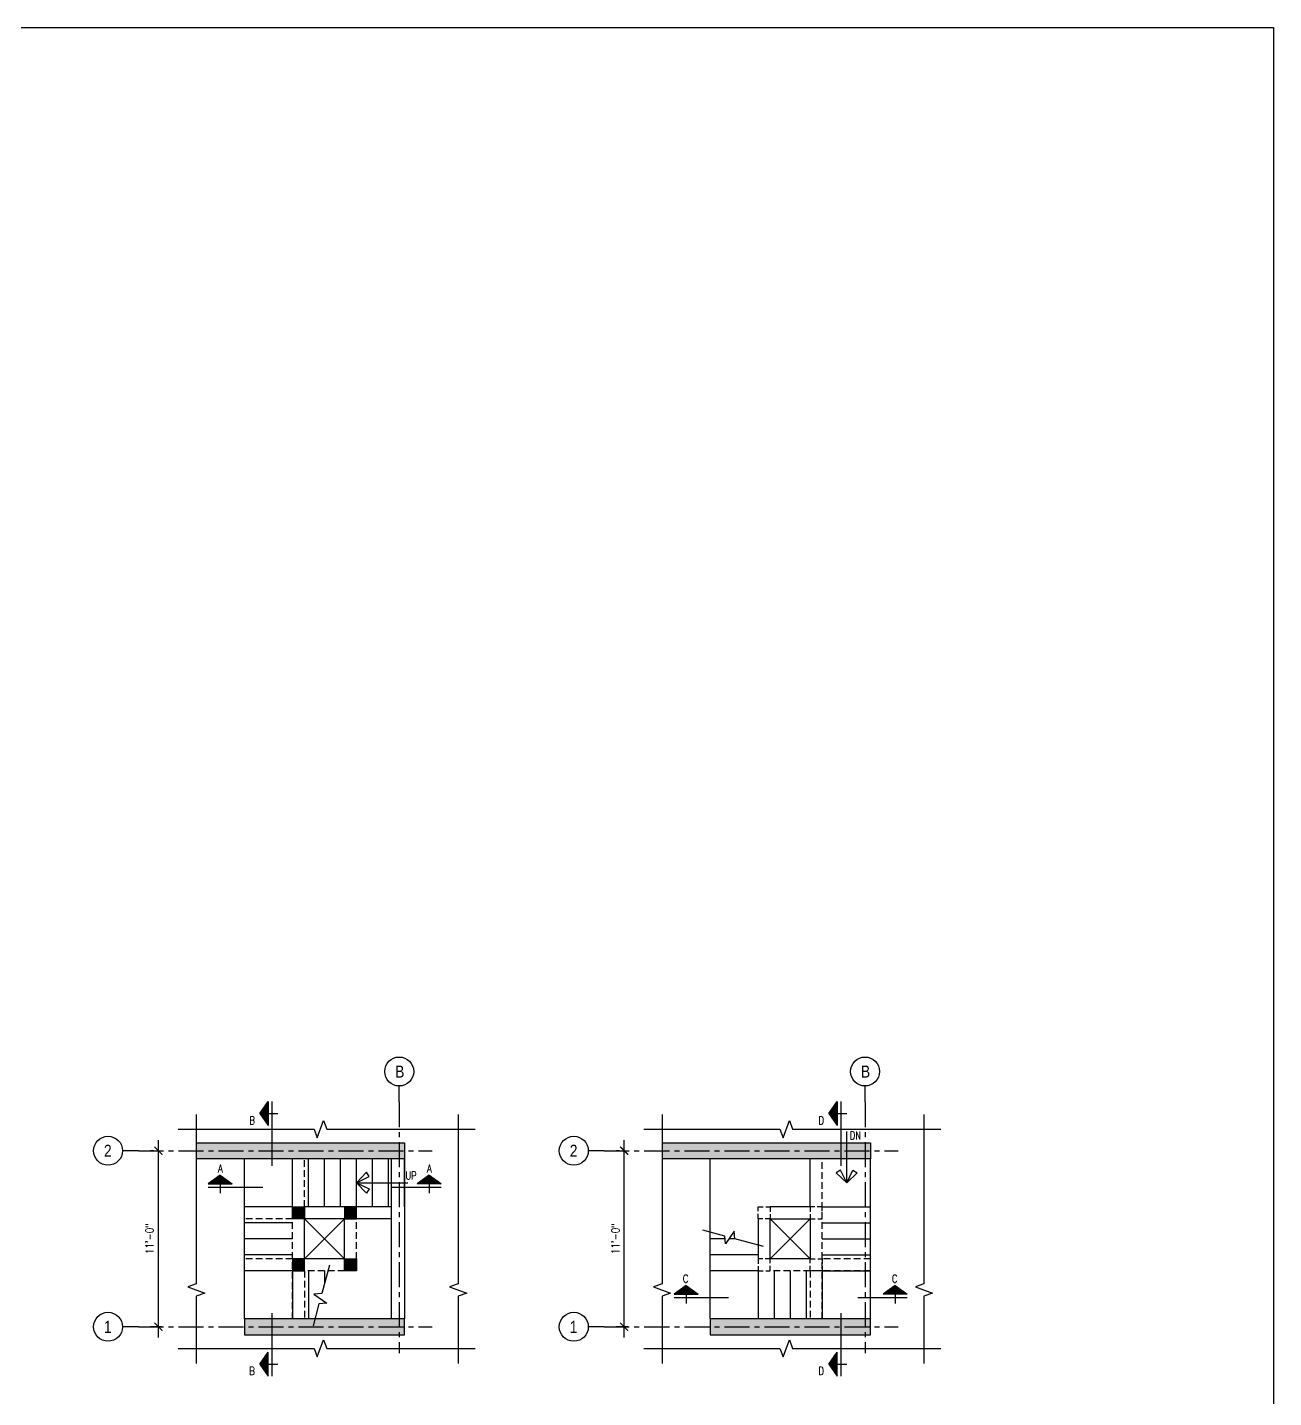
# Model space of a CAD drawing. Header units: inches. Extents: x 17147 to 26472, y -24737 to -16604.
# Drawn here: x 22539 to 23474, y -23755 to -22728 of the extents above; entities that cross this region are included whole.
import ezdxf

# ---------------------------------------------------------------- set-up
doc = ezdxf.new("R2010")
doc.units = ezdxf.units.IN
doc.header["$MEASUREMENT"] = 0
doc.linetypes.add('CENTER', pattern=[2, 1.25, -0.25, 0.25, -0.25])
doc.linetypes.add('HIDDEN', pattern=[0.375, 0.25, -0.125])
for name, color, linetype in [('A-HATCH RCC', 8, 'Continuous'), ('A-RCC-SHWL', 4, 'Continuous'), ('A-STAIR', 2, 'Continuous'), ('A-WALL-RAMPED EARTH', 4, 'Continuous'), ('BREAK', 1, 'Continuous'), ('DOOR', 4, 'Continuous'), ('G-TEXT', 3, 'Continuous'), ('GRID CIRCLE', 3, 'Continuous'), ('Grid line', 1, 'CENTER'), ('P-BEAM', 3, 'Continuous'), ('PB MARK TEXT', 4, 'Continuous'), ('S-Cuting Line', 1, 'Continuous'), ('SECTION MARK', 4, 'Continuous'), ('SECTION MARK TEXT', 4, 'Continuous'), ('UP AND DOWN AERO', 2, 'Continuous'), ('WALL', 3, 'Continuous'), ('WALL HATCH', 252, 'Continuous')]:
    doc.layers.add(name, color=color, linetype=linetype)
doc.styles.add('ARC_IMP', font='ARIALN.TTF')
doc.styles.add('DIM 3_16 (A)', font='simplex.shx', dxfattribs={"width": 0.8})
doc.styles.add('RS', font='romans.shx', dxfattribs={"width": 0.8})
doc.dimstyles.new('DIM 3_16 (A)', dxfattribs={"dimtxt": 6, "dimasz": 6, "dimexe": 6, "dimexo": 6, "dimgap": 3, "dimtad": 1, "dimdec": 0, "dimzin": 3, "dimdsep": 46, "dimlunit": 4, "dimtxsty": 'DIM 3_16 (A)', "dimblk": 'ARCHTICK', "dimcen": 6, "dimdle": 8, "dimclrd": 2, "dimclre": 2, "dimclrt": 3, "dimadec": 0, "dimazin": 2, "dimtfac": 1, "dimtdec": 0, "dimtofl": 0, "dimtmove": 0, "dimatfit": 3, "dimfxl": 0, "dimtolj": 1, "dimtzin": 0, "dimlwd": -1, "dimlwe": -1, "dimarcsym": 0})
pattern_1 = [(127.5, (-13272105.6214, -107078718.2476), (-1.957652949317, -0.06400125184), [0, -1.54432, 0, -1.7272, 0, -1.651]), (97.5, (-13272105.6214, -107078718.2476), (-2.867300402273, 1.79809313255), [0, -0.83312, 0, -1.39192, 0, -0.5334]), (57.5, (-13272105.6214, -107078719.4973), (-0.005748738714, 3.163969480966), [0, -0.508, 0, -1.8288, 0, -2.3876]), (47.5, (-13272105.6214, -107078719.4973), (-0.89171729303, 3.05422580989), [0, -0.254, 0, -1.19888, 0, -1.3716])]
pattern_2 = [(45, (-35564.67262, -33588.67906), (-0.08838834765, 0.08838834765), [])]

# ---------------------------------------------------------------- blocks, each defined once
blk = doc.blocks.new('_ARCHTICK')
at = {"color": 0, "linetype": 'ByBlock', "const_width": 0.15}
blk.add_lwpolyline([(-0.5, -0.5), (0.5, 0.5)], dxfattribs=at)
blk = doc.blocks.new('*D43')
at = {"layer": 'BREAK', "color": 2, "linetype": 'ByBlock', "transparency": 16777216}
for p, q in [((22637.6, -23710.3), (22637.6, -23562.3)), ((22634, -23570.3), (22631.6, -23570.3)), ((22640.4, -23702.3), (22631.6, -23702.3))]:
    blk.add_line(p, q, dxfattribs=at)
at = {"layer": 'DEFPOINTS', "color": 0, "linetype": 'ByBlock', "transparency": 16777216}
for p in [(22637.6, -23570.3), (22640, -23570.3), (22646.4, -23702.3)]:
    blk.add_point(p, dxfattribs=at)
at = {"layer": 'BREAK', "color": 2, "linetype": 'ByBlock', "transparency": 16777216, "xscale": 6, "yscale": 6, "zscale": 6}
for p, rotation in [((22637.6, -23570.3), 90), ((22637.6, -23702.3), 270)]:
    blk.add_blockref('_ARCHTICK', p, dxfattribs=dict(at, rotation=rotation))
at = {"layer": 'BREAK', "color": 3, "linetype": 'ByBlock', "transparency": 16777216, "insert": (22631, -23636.3), "char_height": 6, "attachment_point": 5, "rotation": 90, "style": 'DIM 3_16 (A)'}
blk.add_mtext('\\A1;11\'-0"', dxfattribs=at)
blk = doc.blocks.new('*D44')
at = {"layer": 'BREAK', "color": 2, "linetype": 'ByBlock', "transparency": 16777216}
for p, q in [((22986.8, -23710.3), (22986.8, -23562.3)), ((22983.2, -23570.3), (22980.8, -23570.3)), ((22989.6, -23702.3), (22980.8, -23702.3))]:
    blk.add_line(p, q, dxfattribs=at)
at = {"layer": 'DEFPOINTS', "color": 0, "linetype": 'ByBlock', "transparency": 16777216}
for p in [(22986.8, -23570.3), (22989.2, -23570.3), (22995.6, -23702.3)]:
    blk.add_point(p, dxfattribs=at)
at = {"layer": 'BREAK', "color": 2, "linetype": 'ByBlock', "transparency": 16777216, "xscale": 6, "yscale": 6, "zscale": 6}
for p, rotation in [((22986.8, -23570.3), 90), ((22986.8, -23702.3), 270)]:
    blk.add_blockref('_ARCHTICK', p, dxfattribs=dict(at, rotation=rotation))
at = {"layer": 'BREAK', "color": 3, "linetype": 'ByBlock', "transparency": 16777216, "insert": (22980.2, -23636.3), "char_height": 6, "attachment_point": 5, "rotation": 90, "style": 'DIM 3_16 (A)'}
blk.add_mtext('\\A1;11\'-0"', dxfattribs=at)

msp = doc.modelspace()

# ---------------------------------------------------------------- hatches: boundary and pattern name
at = {"layer": 'A-HATCH RCC'}
h = msp.add_hatch(dxfattribs=at)
h.set_pattern_fill('AR-SAND', color=256, scale=0.04, angle=90)
h.set_pattern_definition(pattern_1)
h.paths.add_polyline_path([(22822.12435, -23576.30171), (22822.12435, -23564.30171), (22665.96863, -23564.30171), (22665.96863, -23576.30171)])
h = msp.add_hatch(dxfattribs=at)
h.set_pattern_fill('AR-SAND', color=256, scale=0.04, angle=90)
h.set_pattern_definition([(127.5, (-13271756.4249, -107078718.2476), (-1.957652949317, -0.06400125184), [0, -1.54432, 0, -1.7272, 0, -1.651]), (97.5, (-13271756.425, -107078718.2476), (-2.867300402273, 1.79809313255), [0, -0.83312, 0, -1.39192, 0, -0.5334]), (57.5, (-13271756.4249, -107078719.4973), (-0.005748738714, 3.163969480966), [0, -0.508, 0, -1.8288, 0, -2.3876]), (47.5, (-13271756.425, -107078719.4973), (-0.89171729303, 3.05422580989), [0, -0.254, 0, -1.19888, 0, -1.3716])])
h.paths.add_polyline_path([(23171.32088, -23576.30171), (23171.32088, -23564.30171), (23015.16516, -23564.30171), (23015.16516, -23576.30171)])
h = msp.add_hatch(dxfattribs=at)
h.set_pattern_fill('AR-SAND', color=256, scale=0.04, angle=90)
h.set_pattern_definition(pattern_1)
h.paths.add_polyline_path([(22702.12435, -23708.30171), (22822.12435, -23708.30171), (22822.12435, -23696.30171), (22702.12435, -23696.30171)])
h = msp.add_hatch(dxfattribs=at)
h.set_pattern_fill('AR-SAND', color=256, scale=0.04, angle=90)
h.set_pattern_definition([(127.5, (-13271756.4249, -107078718.2476), (-1.957652949317, -0.06400125184), [0, -1.54432, 0, -1.7272, 0, -1.651]), (97.5, (-13271756.425, -107078718.2476), (-2.867300402273, 1.79809313255), [0, -0.83312, 0, -1.39192, 0, -0.5334]), (57.5, (-13271756.4249, -107078719.4973), (-0.005748738714, 3.163969480966), [0, -0.508, 0, -1.8288, 0, -2.3876]), (47.5, (-13271756.425, -107078719.4973), (-0.89171729303, 3.05422580989), [0, -0.254, 0, -1.19888, 0, -1.3716])])
h.paths.add_polyline_path([(23051.32088, -23708.30171), (23171.32088, -23708.30171), (23171.32088, -23696.30171), (23051.32088, -23696.30171)])
at = {"layer": 'WALL HATCH'}
h = msp.add_hatch(dxfattribs=at)
h.set_pattern_fill('ANSI31', color=256, style=0)
h.set_pattern_definition(pattern_2)
h.paths.add_polyline_path([(22738.12435, -23612.30171), (22747.12435, -23612.30171), (22747.12435, -23621.30171), (22738.12435, -23621.30171)])
h = msp.add_hatch(dxfattribs=at)
h.set_pattern_fill('ANSI31', color=256, style=0)
h.set_pattern_definition(pattern_2)
h.paths.add_polyline_path([(22786.12435, -23612.30171), (22777.12435, -23612.30171), (22777.12435, -23621.30171), (22786.12435, -23621.30171)])
h = msp.add_hatch(dxfattribs=at)
h.set_pattern_fill('ANSI31', color=256, style=0)
h.set_pattern_definition(pattern_2)
h.paths.add_polyline_path([(22738.12435, -23660.30171), (22747.12435, -23660.30171), (22747.12435, -23651.30171), (22738.12435, -23651.30171)])
h = msp.add_hatch(dxfattribs=at)
h.set_pattern_fill('ANSI31', color=256, style=0)
h.set_pattern_definition(pattern_2)
h.paths.add_polyline_path([(22786.12435, -23660.30171), (22777.12435, -23660.30171), (22777.12435, -23651.30171), (22786.12435, -23651.30171)])

# ---------------------------------------------------------------- linework, layer by layer
at = {"linetype": 'ByBlock'}
msp.add_lwpolyline([(20690.02909, -22728.11519), (23473.62384, -22728.11519), (23473.62384, -24700.22745), (20690.02909, -24700.22745)], close=True, dxfattribs=at)
at = {"layer": 'A-RCC-SHWL', "color": 6, "linetype": 'HIDDEN', "ltscale": 15}
for points in [[(23087.32088, -23612.30171), (23096.32088, -23612.30171), (23096.32088, -23621.30171), (23087.32088, -23621.30171)], [(23135.32088, -23612.30171), (23126.32088, -23612.30171), (23126.32088, -23621.30171), (23135.32088, -23621.30171)], [(23087.32088, -23660.30171), (23096.32088, -23660.30171), (23096.32088, -23651.30171), (23087.32088, -23651.30171)], [(23135.32088, -23660.30171), (23126.32088, -23660.30171), (23126.32088, -23651.30171), (23135.32088, -23651.30171)]]:
    msp.add_lwpolyline(points, close=True, dxfattribs=at)
at = {"layer": 'A-STAIR'}
for p, q in [((22738.12435, -23612.30171), (22738.12435, -23576.30171)), ((22750.12435, -23612.30171), (22750.12435, -23576.30171)), ((22762.12435, -23612.30171), (22762.12435, -23576.30171)), ((22774.12435, -23612.30171), (22774.12435, -23576.30171)), ((22786.12435, -23612.30171), (22786.12435, -23576.30171)), ((22798.12435, -23612.30171), (22798.12435, -23576.30171)), ((22810.12435, -23612.30171), (22810.12435, -23576.30171)), ((22822.12435, -23612.30171), (22822.12435, -23576.30171)), ((22738.12435, -23612.30171), (22702.12435, -23612.30171)), ((23135.32088, -23612.30171), (23171.32088, -23612.30171)), ((22738.12435, -23624.30171), (22702.12435, -23624.30171)), ((23135.32088, -23624.30171), (23171.32088, -23624.30171)), ((22738.12435, -23636.30171), (22702.12435, -23636.30171)), ((23062.29718, -23636.30171), (23051.32088, -23636.30171)), ((23069.84344, -23636.30171), (23065.28551, -23636.30171)), ((23135.32088, -23636.30171), (23171.32088, -23636.30171)), ((22738.12435, -23648.30171), (22702.12435, -23648.30171)), ((23087.32088, -23648.30171), (23051.32088, -23648.30171)), ((23135.32088, -23648.30171), (23171.32088, -23648.30171)), ((22738.12435, -23660.30171), (22702.12435, -23660.30171)), ((22738.12435, -23660.30171), (22738.12435, -23696.30171)), ((22750.12435, -23660.30171), (22750.12435, -23696.30171)), ((22762.12435, -23660.30171), (22762.12435, -23669.55191)), ((23087.32088, -23660.30171), (23051.32088, -23660.30171)), ((23087.32088, -23660.30171), (23087.32088, -23696.30171)), ((23099.32088, -23660.30171), (23099.32088, -23696.30171)), ((23111.32088, -23660.30171), (23111.32088, -23696.30171)), ((23123.32088, -23660.30171), (23123.32088, -23696.30171)), ((23135.32088, -23660.30171), (23171.32088, -23660.30171)), ((23135.32088, -23660.30171), (23135.32088, -23696.30171))]:
    msp.add_line(p, q, dxfattribs=at)
at = {"layer": 'A-WALL-RAMPED EARTH'}
for points in [[(22665.96863, -23564.30171), (22822.12435, -23564.30171), (22822.12435, -23576.30171), (22665.96863, -23576.30171)], [(23015.16516, -23564.30171), (23171.32088, -23564.30171), (23171.32088, -23576.30171), (23015.16516, -23576.30171)]]:
    msp.add_lwpolyline(points, dxfattribs=at)
for points in [[(22702.12435, -23708.30171), (22822.12435, -23708.30171), (22822.12435, -23696.30171), (22702.12435, -23696.30171)], [(23051.32088, -23708.30171), (23171.32088, -23708.30171), (23171.32088, -23696.30171), (23051.32088, -23696.30171)]]:
    msp.add_lwpolyline(points, close=True, dxfattribs=at)
at = {"layer": 'BREAK', "linetype": 'Continuous'}
for points in [[(22665.96863, -23543.10971), (22665.96863, -23670.04382), (22659.52922, -23672.38757), (22672.40803, -23677.07507), (22665.96863, -23679.41882), (22665.96863, -23729.73752)], [(22862.29465, -23543.10971), (22862.29465, -23670.04382), (22855.85525, -23672.38757), (22868.73405, -23677.07507), (22862.29465, -23679.41882), (22862.29465, -23729.73752)], [(23015.16516, -23543.10971), (23015.16516, -23670.04382), (23008.72576, -23672.38757), (23021.60456, -23677.07507), (23015.16516, -23679.41882), (23015.16516, -23729.73752)], [(23211.49119, -23543.10971), (23211.49119, -23670.04382), (23205.05179, -23672.38757), (23217.93059, -23677.07507), (23211.49119, -23679.41882), (23211.49119, -23729.73752)], [(22652.31782, -23554.17038), (22754.3711, -23554.17038), (22756.71485, -23560.60978), (22761.40235, -23547.73098), (22763.7461, -23554.17038), (22874.98642, -23554.17038)], [(23001.51435, -23554.17038), (23103.56763, -23554.17038), (23105.91138, -23560.60978), (23110.59888, -23547.73098), (23112.94263, -23554.17038), (23224.18295, -23554.17038)], [(22652.31782, -23718.48771), (22754.3711, -23718.48771), (22756.71485, -23724.92711), (22761.40235, -23712.04831), (22763.7461, -23718.48771), (22874.98642, -23718.48771)], [(23001.51435, -23718.48771), (23103.56763, -23718.48771), (23105.91138, -23724.92711), (23110.59888, -23712.04831), (23112.94263, -23718.48771), (23224.18295, -23718.48771)]]:
    msp.add_lwpolyline(points, dxfattribs=at)
at = {"layer": 'DOOR', "color": 6}
for points in [[(22738.12435, -23612.30171), (22747.12435, -23612.30171), (22747.12435, -23621.30171), (22738.12435, -23621.30171)], [(22786.12435, -23612.30171), (22777.12435, -23612.30171), (22777.12435, -23621.30171), (22786.12435, -23621.30171)], [(22738.12435, -23660.30171), (22747.12435, -23660.30171), (22747.12435, -23651.30171), (22738.12435, -23651.30171)], [(22786.12435, -23660.30171), (22777.12435, -23660.30171), (22777.12435, -23651.30171), (22786.12435, -23651.30171)]]:
    msp.add_lwpolyline(points, close=True, dxfattribs=at)
at = {"layer": 'GRID CIRCLE', "color": 2}
for p, q in [((22818.12435, -23533.77762), (22818.12435, -23521.77762)), ((23167.32088, -23533.77762), (23167.32088, -23521.77762)), ((22622.67716, -23570.30171), (22610.67716, -23570.30171)), ((22971.8737, -23570.30171), (22959.8737, -23570.30171)), ((22622.67716, -23702.30171), (22610.67716, -23702.30171)), ((22971.8737, -23702.30171), (22959.8737, -23702.30171))]:
    msp.add_line(p, q, dxfattribs=at)
for centre in [(22818.12435, -23510.91842), (23167.32088, -23510.91842), (22599.81797, -23570.30171), (22949.0145, -23570.30171), (22599.81797, -23702.30171), (22949.0145, -23702.30171)]:
    msp.add_circle(centre, 10.8592, dxfattribs=at)
at = {"layer": 'Grid line', "ltscale": 15}
for p, q in [((22818.12435, -23533.77762), (22818.12435, -23722.16198)), ((23167.32088, -23533.77762), (23167.32088, -23722.16198)), ((22622.67716, -23570.30171), (22842.94013, -23570.30171)), ((22971.8737, -23570.30171), (23192.13667, -23570.30171)), ((22622.67716, -23702.30171), (22842.94013, -23702.30171)), ((22971.8737, -23702.30171), (23192.13667, -23702.30171))]:
    msp.add_line(p, q, dxfattribs=at)
at = {"layer": 'P-BEAM', "color": 2}
for p, q in [((22812.12435, -23576.30171), (22812.12435, -23696.30171)), ((22822.12435, -23576.30171), (22822.12435, -23696.30171))]:
    msp.add_line(p, q, dxfattribs=at)
at = {"layer": 'S-Cuting Line', "linetype": 'Continuous'}
for p, q in [((22777.12435, -23621.30171), (22747.12435, -23651.30171)), ((22747.12435, -23621.30171), (22777.12435, -23651.30171)), ((23126.32088, -23621.30171), (23096.32088, -23651.30171)), ((23096.32088, -23621.30171), (23126.32088, -23651.30171))]:
    msp.add_line(p, q, dxfattribs=at)
for points in [[(23091.12003, -23642.0408), (23069.84685, -23636.34067), (23069.3372, -23630.51531), (23062.62909, -23640.09547), (23062.11944, -23634.27012), (23045.64983, -23629.8571)], [(22765.75501, -23656.00212), (22760.05487, -23677.27531), (22754.22952, -23677.78496), (22763.80968, -23684.49306), (22757.98432, -23685.00271), (22753.5713, -23701.47233)]]:
    msp.add_lwpolyline(points, dxfattribs=at)
at = {"layer": 'SECTION MARK', "ltscale": 0.1}
for p, q in [((22713.58142, -23542.39636), (22719.88142, -23533.39636)), ((22719.88142, -23533.39636), (22719.88142, -23551.39636)), ((22722.58142, -23533.39636), (22722.58142, -23581.65822)), ((23140.21093, -23542.39636), (23146.51093, -23533.39636)), ((23146.51093, -23533.39636), (23146.51093, -23551.39636)), ((23149.21093, -23533.39636), (23149.21093, -23581.65822)), ((22713.58142, -23542.39636), (22719.88142, -23551.39636)), ((22719.88142, -23542.39636), (22727.08142, -23542.39636)), ((23140.21093, -23542.39636), (23146.51093, -23551.39636)), ((23146.51093, -23542.39636), (23153.71093, -23542.39636)), ((22683.99297, -23588.75065), (22674.99297, -23595.05065)), ((22674.99297, -23595.05065), (22692.99297, -23595.05065)), ((22683.99297, -23588.75065), (22692.99297, -23595.05065)), ((22683.99297, -23595.05065), (22683.99297, -23602.25065)), ((22840.67855, -23588.75065), (22831.67855, -23595.05065)), ((22849.67855, -23595.05065), (22831.67855, -23595.05065)), ((22840.67855, -23588.75065), (22849.67855, -23595.05065)), ((22840.67855, -23595.05065), (22840.67855, -23602.25065)), ((22674.99297, -23597.75065), (22715.88029, -23597.75065)), ((22812.67699, -23597.75065), (22849.67855, -23597.75065)), ((23033.18951, -23671.44355), (23024.18951, -23677.74355)), ((23024.18951, -23677.74355), (23042.18951, -23677.74355)), ((23033.18951, -23671.44355), (23042.18951, -23677.74355)), ((23033.18951, -23677.74355), (23033.18951, -23684.94355)), ((23189.87509, -23671.44355), (23180.87509, -23677.74355)), ((23198.87509, -23677.74355), (23180.87509, -23677.74355)), ((23189.87509, -23671.44355), (23198.87509, -23677.74355)), ((23189.87509, -23677.74355), (23189.87509, -23684.94355)), ((23024.18951, -23680.44355), (23065.07683, -23680.44355)), ((23161.87353, -23680.44355), (23198.87509, -23680.44355)), ((22722.58142, -23692.03302), (22722.58142, -23739.22864)), ((23149.21093, -23692.03302), (23149.21093, -23739.22864)), ((22713.58142, -23730.22864), (22719.88142, -23721.22864)), ((22713.58142, -23730.22864), (22719.88142, -23739.22864)), ((22719.88142, -23739.22864), (22719.88142, -23721.22864)), ((22719.88142, -23730.22864), (22727.08142, -23730.22864)), ((23140.21093, -23730.22864), (23146.51093, -23721.22864)), ((23140.21093, -23730.22864), (23146.51093, -23739.22864)), ((23146.51093, -23739.22864), (23146.51093, -23721.22864)), ((23146.51093, -23730.22864), (23153.71093, -23730.22864))]:
    msp.add_line(p, q, dxfattribs=at)
at = {"layer": 'SECTION MARK', "color": 1, "ltscale": 0.1}
for p, q in [((22718.98142, -23534.68208), (22718.98142, -23550.11065)), ((22719.43142, -23534.03922), (22719.43142, -23550.75351)), ((23145.61093, -23534.68208), (23145.61093, -23550.11065)), ((23146.06093, -23534.03922), (23146.06093, -23550.75351)), ((22714.03142, -23541.75351), (22714.03142, -23543.03922)), ((22714.48142, -23541.11065), (22714.48142, -23543.68208)), ((22714.93142, -23540.46779), (22714.93142, -23544.32493)), ((22715.38142, -23539.82493), (22715.38142, -23544.96779)), ((22715.83142, -23539.18208), (22715.83142, -23545.61065)), ((22716.28142, -23538.53922), (22716.28142, -23546.25351)), ((22716.73142, -23537.89636), (22716.73142, -23546.89636)), ((22717.18142, -23537.25351), (22717.18142, -23547.53922)), ((22717.63142, -23536.61065), (22717.63142, -23548.18208)), ((22718.08142, -23535.96779), (22718.08142, -23548.82493)), ((22718.53142, -23535.32493), (22718.53142, -23549.46779)), ((23140.66093, -23541.75351), (23140.66093, -23543.03922)), ((23141.11093, -23541.11065), (23141.11093, -23543.68208)), ((23141.56093, -23540.46779), (23141.56093, -23544.32493)), ((23142.01093, -23539.82493), (23142.01093, -23544.96779)), ((23142.46093, -23539.18208), (23142.46093, -23545.61065)), ((23142.91093, -23538.53922), (23142.91093, -23546.25351)), ((23143.36093, -23537.89636), (23143.36093, -23546.89636)), ((23143.81093, -23537.25351), (23143.81093, -23547.53922)), ((23144.26093, -23536.61065), (23144.26093, -23548.18208)), ((23144.71093, -23535.96779), (23144.71093, -23548.82493)), ((23145.16093, -23535.32493), (23145.16093, -23549.46779)), ((22675.63583, -23594.60065), (22692.35012, -23594.60065)), ((22676.27869, -23594.15065), (22691.70726, -23594.15065)), ((22676.92155, -23593.70065), (22691.0644, -23593.70065)), ((22677.5644, -23593.25065), (22690.42155, -23593.25065)), ((22678.20726, -23592.80065), (22689.77869, -23592.80065)), ((22678.85012, -23592.35065), (22689.13583, -23592.35065)), ((22679.49297, -23591.90065), (22688.49297, -23591.90065)), ((22680.13583, -23591.45065), (22687.85012, -23591.45065)), ((22680.77869, -23591.00065), (22687.20726, -23591.00065)), ((22681.42155, -23590.55065), (22686.5644, -23590.55065)), ((22682.0644, -23590.10065), (22685.92155, -23590.10065)), ((22682.70726, -23589.65065), (22685.27869, -23589.65065)), ((22683.35012, -23589.20065), (22684.63583, -23589.20065)), ((22849.0357, -23594.60065), (22832.32141, -23594.60065)), ((22848.39284, -23594.15065), (22832.96427, -23594.15065)), ((22847.74998, -23593.70065), (22833.60713, -23593.70065)), ((22847.10713, -23593.25065), (22834.24998, -23593.25065)), ((22846.46427, -23592.80065), (22834.89284, -23592.80065)), ((22845.82141, -23592.35065), (22835.5357, -23592.35065)), ((22845.17855, -23591.90065), (22836.17855, -23591.90065)), ((22844.5357, -23591.45065), (22836.82141, -23591.45065)), ((22843.89284, -23591.00065), (22837.46427, -23591.00065)), ((22843.24998, -23590.55065), (22838.10713, -23590.55065)), ((22842.60713, -23590.10065), (22838.74998, -23590.10065)), ((22841.96427, -23589.65065), (22839.39284, -23589.65065)), ((22841.32141, -23589.20065), (22840.0357, -23589.20065)), ((23024.83236, -23677.29355), (23041.54665, -23677.29355)), ((23025.47522, -23676.84355), (23040.90379, -23676.84355)), ((23026.11808, -23676.39355), (23040.26094, -23676.39355)), ((23026.76094, -23675.94355), (23039.61808, -23675.94355)), ((23027.40379, -23675.49355), (23038.97522, -23675.49355)), ((23028.04665, -23675.04355), (23038.33236, -23675.04355)), ((23028.68951, -23674.59355), (23037.68951, -23674.59355)), ((23029.33236, -23674.14355), (23037.04665, -23674.14355)), ((23029.97522, -23673.69355), (23036.40379, -23673.69355)), ((23030.61808, -23673.24355), (23035.76094, -23673.24355)), ((23031.26094, -23672.79355), (23035.11808, -23672.79355)), ((23031.90379, -23672.34355), (23034.47522, -23672.34355)), ((23032.54665, -23671.89355), (23033.83236, -23671.89355)), ((23198.23223, -23677.29355), (23181.51795, -23677.29355)), ((23197.58937, -23676.84355), (23182.1608, -23676.84355)), ((23196.94652, -23676.39355), (23182.80366, -23676.39355)), ((23196.30366, -23675.94355), (23183.44652, -23675.94355)), ((23195.6608, -23675.49355), (23184.08937, -23675.49355)), ((23195.01795, -23675.04355), (23184.73223, -23675.04355)), ((23194.37509, -23674.59355), (23185.37509, -23674.59355)), ((23193.73223, -23674.14355), (23186.01795, -23674.14355)), ((23193.08937, -23673.69355), (23186.6608, -23673.69355)), ((23192.44652, -23673.24355), (23187.30366, -23673.24355)), ((23191.80366, -23672.79355), (23187.94652, -23672.79355)), ((23191.1608, -23672.34355), (23188.58937, -23672.34355)), ((23190.51795, -23671.89355), (23189.23223, -23671.89355)), ((22714.03142, -23730.87149), (22714.03142, -23729.58578)), ((22714.48142, -23731.51435), (22714.48142, -23728.94292)), ((22714.93142, -23732.15721), (22714.93142, -23728.30007)), ((22715.38142, -23732.80007), (22715.38142, -23727.65721)), ((22715.83142, -23733.44292), (22715.83142, -23727.01435)), ((22716.28142, -23734.08578), (22716.28142, -23726.37149)), ((22716.73142, -23734.72864), (22716.73142, -23725.72864)), ((22717.18142, -23735.37149), (22717.18142, -23725.08578)), ((22717.63142, -23736.01435), (22717.63142, -23724.44292)), ((22718.08142, -23736.65721), (22718.08142, -23723.80007)), ((22718.53142, -23737.30007), (22718.53142, -23723.15721)), ((22718.98142, -23737.94292), (22718.98142, -23722.51435)), ((22719.43142, -23738.58578), (22719.43142, -23721.87149)), ((23140.66093, -23730.87149), (23140.66093, -23729.58578)), ((23141.11093, -23731.51435), (23141.11093, -23728.94292)), ((23141.56093, -23732.15721), (23141.56093, -23728.30007)), ((23142.01093, -23732.80007), (23142.01093, -23727.65721)), ((23142.46093, -23733.44292), (23142.46093, -23727.01435)), ((23142.91093, -23734.08578), (23142.91093, -23726.37149)), ((23143.36093, -23734.72864), (23143.36093, -23725.72864)), ((23143.81093, -23735.37149), (23143.81093, -23725.08578)), ((23144.26093, -23736.01435), (23144.26093, -23724.44292)), ((23144.71093, -23736.65721), (23144.71093, -23723.80007)), ((23145.16093, -23737.30007), (23145.16093, -23723.15721)), ((23145.61093, -23737.94292), (23145.61093, -23722.51435)), ((23146.06093, -23738.58578), (23146.06093, -23721.87149))]:
    msp.add_line(p, q, dxfattribs=at)
at = {"layer": 'UP AND DOWN AERO'}
for p, q in [((23153.58702, -23594.30172), (23153.58702, -23555.90682)), ((22786.12434, -23594.30171), (22824.51925, -23594.30171))]:
    msp.add_line(p, q, dxfattribs=at)
for points in [[(23153.58702, -23594.30172), (23148.93688, -23584.92231), (23145.75873, -23586.88574)], [(23153.58702, -23594.30172), (23158.23716, -23584.92231), (23161.41531, -23586.88574)], [(22786.12435, -23594.30171), (22795.50376, -23589.65157), (22793.54032, -23586.47342)], [(22786.12435, -23594.30171), (22795.50376, -23598.95185), (22793.54032, -23602.13)]]:
    msp.add_lwpolyline(points, close=True, dxfattribs=at)
at = {"layer": 'WALL'}
for p, q in [((22702.12435, -23696.30171), (22702.12435, -23576.30171)), ((23051.32088, -23696.30171), (23051.32088, -23576.30171)), ((23126.32088, -23612.30171), (23126.32088, -23576.30171)), ((23171.32088, -23696.30171), (23171.32088, -23576.30171)), ((22812.12435, -23612.30171), (22747.12435, -23612.30171)), ((23126.32088, -23612.30171), (23096.32088, -23612.30171)), ((22747.12435, -23651.30171), (22747.12435, -23621.30171)), ((22812.12435, -23621.30171), (22747.12435, -23621.30171)), ((22777.12435, -23651.30171), (22777.12435, -23621.30171)), ((23087.32088, -23621.30171), (23087.32088, -23651.30171)), ((23096.32088, -23651.30171), (23096.32088, -23621.30171)), ((23096.32088, -23621.30171), (23126.32088, -23621.30171)), ((23126.32088, -23621.30171), (23126.32088, -23651.30171)), ((22777.12435, -23651.30171), (22747.12435, -23651.30171)), ((23126.32088, -23651.30171), (23096.32088, -23651.30171))]:
    msp.add_line(p, q, dxfattribs=at)
at = {"layer": 'WALL', "linetype": 'HIDDEN', "ltscale": 20}
for p, q in [((22738.12435, -23696.30171), (22738.12435, -23576.30171)), ((22747.12435, -23612.30171), (22747.12435, -23576.30171)), ((23135.32088, -23696.30171), (23135.32088, -23576.30171)), ((22738.12435, -23612.30171), (22702.12435, -23612.30171)), ((22738.12435, -23621.30171), (22702.12435, -23621.30171)), ((22786.12435, -23651.30171), (22786.12435, -23621.30171)), ((22738.12435, -23651.30171), (22702.12435, -23651.30171)), ((23171.32088, -23651.30171), (23135.32088, -23651.30171)), ((22777.12435, -23660.30171), (22702.12435, -23660.30171)), ((22747.12435, -23660.30171), (22747.12435, -23696.30171)), ((23171.32088, -23660.30171), (23096.32088, -23660.30171)), ((23126.32088, -23660.30171), (23126.32088, -23696.30171))]:
    msp.add_line(p, q, dxfattribs=at)

# ---------------------------------------------------------------- texts
at = {"layer": 'G-TEXT', "color": 4, "style": 'ARC_IMP'}
for s, p in [('B', (22815.10136, -23515.46184)), ('B', (23164.29789, -23515.46184)), ('2', (22596.79497, -23574.84514)), ('2', (22945.9915, -23574.84514)), ('1', (22596.79497, -23706.84514)), ('1', (22945.9915, -23706.84514))]:
    msp.add_text(s, height=9, dxfattribs=at).set_placement(p)
at = {"layer": 'PB MARK TEXT', "style": 'RS', "width": 0.75}
for s, p in [('DN', (23155.9968, -23561.77768)), ('UP', (22822.89496, -23591.99412))]:
    msp.add_text(s, height=6, dxfattribs=at).set_placement(p)
at = {"layer": 'SECTION MARK TEXT', "ltscale": 0.1, "char_height": 6, "width": 190.5733864, "attachment_point": 6, "style": 'RS'}
for s, insert in [('B', (22710.0282, -23547.57856)), ('D', (23136.65771, -23547.57856)), ('A', (22685.87352, -23583.56845)), ('A', (22842.5591, -23583.56845)), ('C', (23035.07005, -23666.26135)), ('C', (23191.75563, -23666.26135)), ('B', (22709.98724, -23735.41806)), ('D', (23136.61675, -23735.41806))]:
    msp.add_mtext(s, dxfattribs=dict(at, insert=insert))

# ---------------------------------------------------------------- dimensions: what is measured, and where the dimension line sits
at = {"layer": 'BREAK', "linetype": 'ByBlock'}
for base, p1, p2, picture, middle in [((22637.57281, -23570.30171), (22646.39298, -23702.30171), (22639.98485, -23570.30171), '*D43', (22631.00138, -23636.30171)), ((22986.76935, -23570.30171), (22995.58951, -23702.30171), (22989.18138, -23570.30171), '*D44', (22980.19792, -23636.30171))]:
    dim = msp.add_linear_dim(base=base, p1=p1, p2=p2, angle=90, dimstyle='DIM 3_16 (A)', dxfattribs=at)
    dim.commit()
    dim.dimension.update_dxf_attribs({"geometry": picture, "text_midpoint": middle})

doc.saveas('drawing.dxf')
